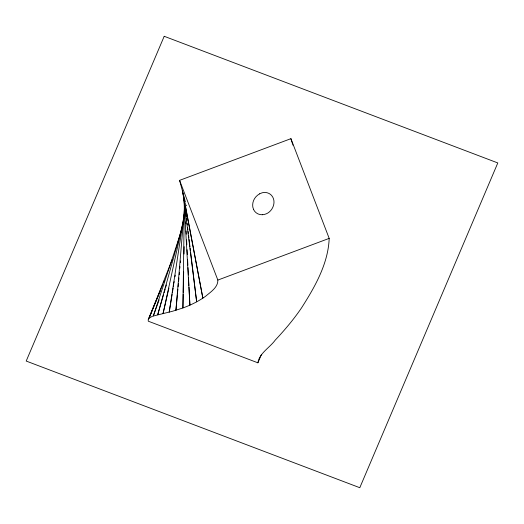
<?xml version="1.0" encoding="UTF-8"?>
<svg xmlns="http://www.w3.org/2000/svg" width="524" height="524" viewBox="0 0 524 524"><rect width="100%" height="100%" fill="white"/><g stroke="black" fill="none" stroke-linecap="round" stroke-linejoin="round"><path stroke-width="0.79" d="M184.376 203.247L182.915 307.974L172.52 311.256L152.438 316.241L148.934 318.264L148.2 319.725L148.292 321.199L257.9 362.818L261.437 354.506M183.203 294.082L182.915 307.974C190.959 305.027 198.727 301.208 205.683 296.191C210.602 292.019 218.115 287.329 217.846 280.078L179.588 180.361L290.925 138.663L329.183 238.381C328.26 263.67 314.819 287.034 301.51 307.929C293.709 319.398 284.735 330.015 275.238 340.109C269.853 347.582 259.328 353.189 257.9 362.818M183.236 292.444L183.662 272.015M184.035 254.029L184.186 246.673M184.723 205.768L175.926 310.287L177.348 294.914M177.498 293.296L177.872 289.248M178.101 286.818L178.402 283.582M178.625 281.159L178.926 277.917M179.228 274.681L179.45 272.257M179.824 268.209L179.974 266.592M180.348 262.544L180.498 260.926M184.225 213.936L169.219 312.114L172.101 294.436M184.474 212.325L184.723 210.714M172.363 292.831L173.149 288.01M173.411 286.399L173.673 284.794M173.935 283.189L174.197 281.578M174.983 276.757L175.245 275.152M184.258 216.392L163.062 313.562L168.918 288.121M183.059 223.552L157.698 314.767L163.645 294.364M164.104 292.798L165.25 288.875M165.708 287.303L166.396 284.945M180.996 232.125L153.349 315.933L159.152 299.839M172.213 259.59L149.143 318.048L160.678 290.041M148.456 318.952L162.82 284.342M163.442 282.836L164.379 280.582M259.59 193.795L262.144 192.806A10.251 9.845 -15.1 0 1 264.325 192.478L264.574 192.472A9.183 8.823 -15.1 0 1 271.563 195.413C277.163 201.832 272.401 212.659 264.489 214.388A10.342 9.936 -15.1 0 1 262.301 214.702M217.846 280.078L329.183 238.381M253.623 209.587L252.823 207.144A13.113 12.589 -15.1 0 1 259.629 193.873M292.7 144.486L292.909 145.135M292.13 142.679L292.313 143.255M291.96 142.122L291.639 141.094M291.495 140.622L291.121 139.358M290.925 138.663L291.017 138.998M179.588 180.361L183.145 193.52M183.315 194.162L183.662 195.445M183.747 195.766L184.009 196.729M184.271 197.692L184.612 198.982M184.703 199.303L185.051 200.587M185.221 201.229L185.391 201.871M186.262 205.081L186.433 205.722M182.365 190.631L202.86 298.136L185.476 206.017M185.175 204.412L183.053 193.199L196.657 301.831L190.644 252.444M184.54 202.244L184.736 203.869M185.031 206.292L185.227 207.917M185.522 210.34L185.719 211.965M186.013 214.388L186.308 216.818M186.505 218.442L186.806 220.866M187.101 223.296L187.297 224.914M187.592 227.344L187.887 229.774M188.083 231.392L188.378 233.822M188.575 235.44L188.876 237.87M189.072 239.488L189.957 246.778M190.153 248.396L190.448 250.826M183.885 198.216L189.917 305.145L189 287.204M185.155 212.2L185.234 213.831M185.653 221.98L185.738 223.61M186.112 230.953L186.282 234.208M186.577 239.92L186.826 244.813M187.075 249.706L187.33 254.592M187.579 259.485L187.874 265.196M187.998 267.64L188.371 274.976M188.496 277.425L188.915 285.58M262.301 214.748A9.373 9 -15.1 0 1 253.603 209.6M164.202 36.287L26.2 361.056L359.798 487.713L497.8 162.944L164.202 36.287"/></g></svg>
